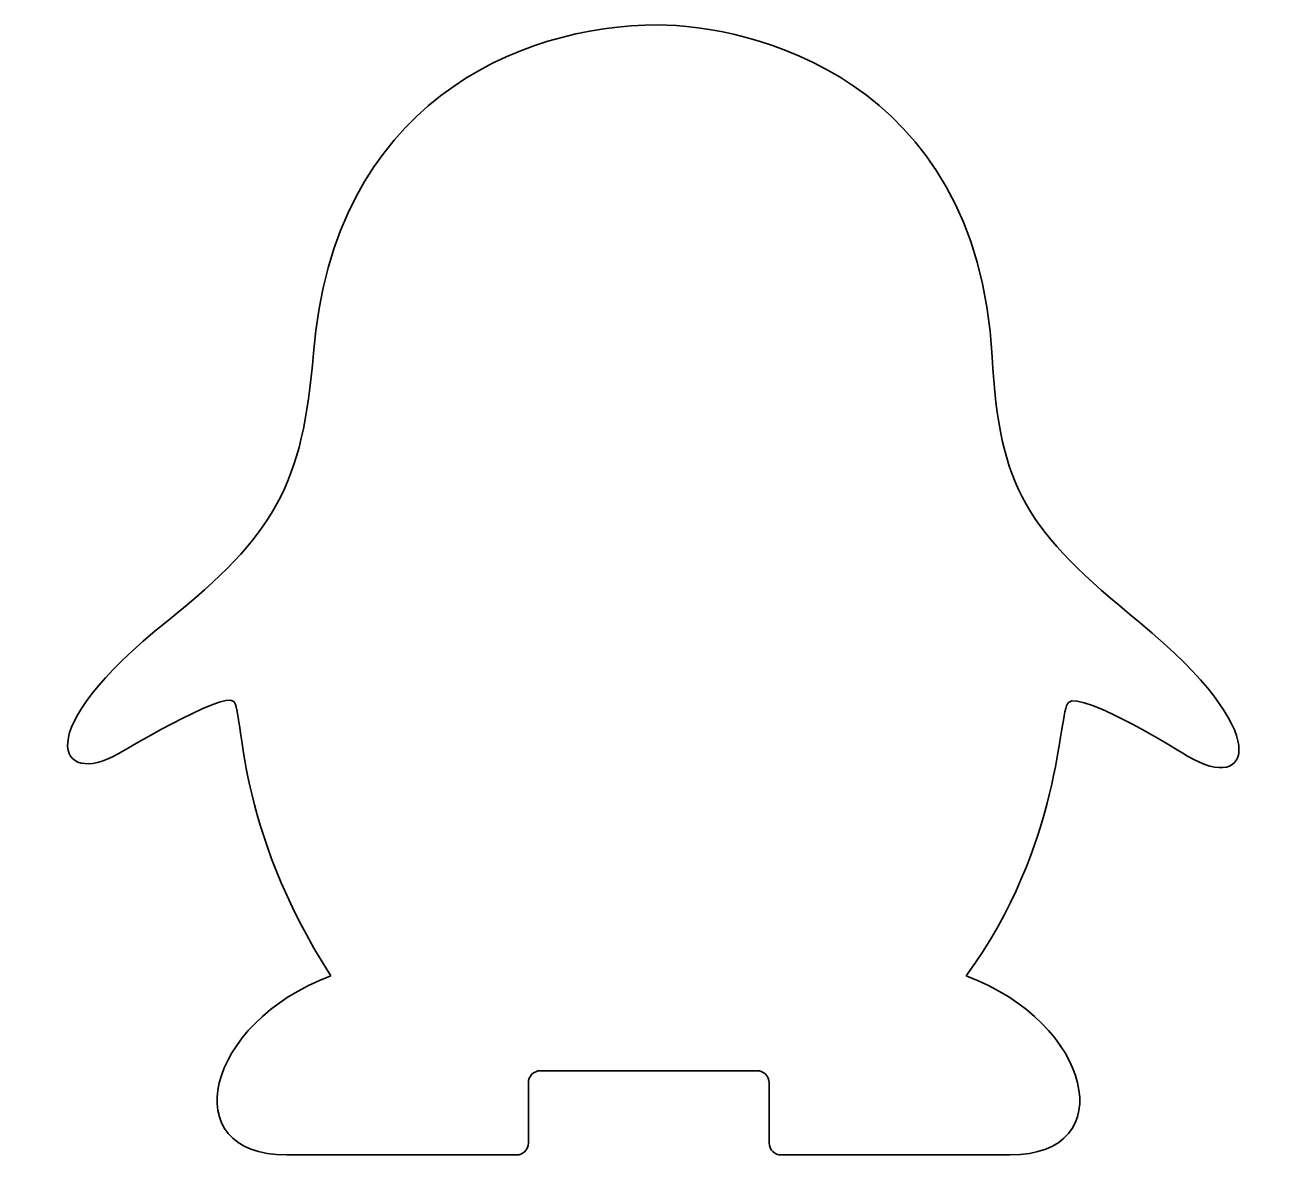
# Model space of a CAD drawing. Header units: millimetres. Extents: x -66 to 66, y 0 to 119.
import ezdxf

# ---------------------------------------------------------------- set-up
doc = ezdxf.new("R2010")
doc.units = ezdxf.units.MM
doc.header["$LTSCALE"] = 0.1
doc.layers.get('0').update_dxf_attribs({"lineweight": 20})
doc.layers.add('Line Thick', color=2, linetype='Continuous', lineweight=35)

msp = doc.modelspace()

# ---------------------------------------------------------------- linework, layer by layer
msp.add_lwpolyline([(-13.97, 0, 0.414214), (-12.7, 1.27), (-12.7, 7.62, -0.414214), (-11.43, 8.89), (11.43, 8.89, -0.414214), (12.7, 7.62), (12.7, 1.27, 0.414214), (13.97, 0)], format="xyb")
msp.add_lwpolyline([(-13.97, 0, 0.414214), (-12.7, 1.27), (-12.7, 7.62, -0.414214), (-11.43, 8.89), (11.43, 8.89, -0.414214), (12.7, 7.62), (12.7, 1.27, 0.414214), (13.97, 0)], format="xyb")
at = {"layer": 'Line Thick'}
for p, q in [((-11.43, 8.89), (11.43, 8.89)), ((-12.7, 1.27), (-12.7, 7.62)), ((12.7, 7.62), (12.7, 1.27))]:
    msp.add_line(p, q, dxfattribs=at)
for centre, start, end in [((-11.43, 7.62), 90, 180), ((11.43, 7.62), 0, 90), ((-13.97, 1.27), 270, 0), ((13.97, 1.27), 180, 270)]:
    msp.add_arc(centre, 1.27, start, end, dxfattribs=at)
for points in [[(0.99, 119.22), (-13.85, 119.22), (-33.27, 110.81), (-35.37, 84.59)], [(36.23, 84.22), (34.63, 113.77), (10.51, 119.22), (0.99, 119.22)], [(-35.37, 84.59), (-36.48, 70.74), (-39.45, 65.42), (-50.7, 56.39)], [(51.82, 56.15), (39.82, 65.92), (36.98, 70.37), (36.23, 84.22)], [(-50.7, 56.39), (-65.79, 44.4), (-62.08, 38.83), (-56.02, 42.29)], [(56.89, 42.05), (63.56, 38.09), (66.16, 44.4), (51.82, 56.15)], [(-56.02, 42.29), (-56.02, 42.29), (-44.89, 48.97), (-43.78, 47.86)], [(44.27, 47.74), (45.63, 49.1), (56.89, 42.05), (56.89, 42.05)], [(-43.78, 47.86), (-42.67, 46.75), (-43.77, 34.86), (-33.52, 18.89)], [(33.48, 18.89), (43.65, 32.83), (43.17, 46.63), (44.27, 47.74)], [(-33.52, 18.89), (-46.81, 14.02), (-50.07, 0), (-38.21, 0)], [(38.09, 0), (50.05, 0), (46.72, 14.02), (33.48, 18.89)], [(-38.21, 0), (-23.75, 0), (-29.8, 0), (-13.97, 0)], [(13.97, 0), (29.68, 0), (23.74, 0), (38.09, 0)]]:
    msp.add_open_spline(points, degree=3, dxfattribs=at)

doc.saveas('drawing.dxf')
